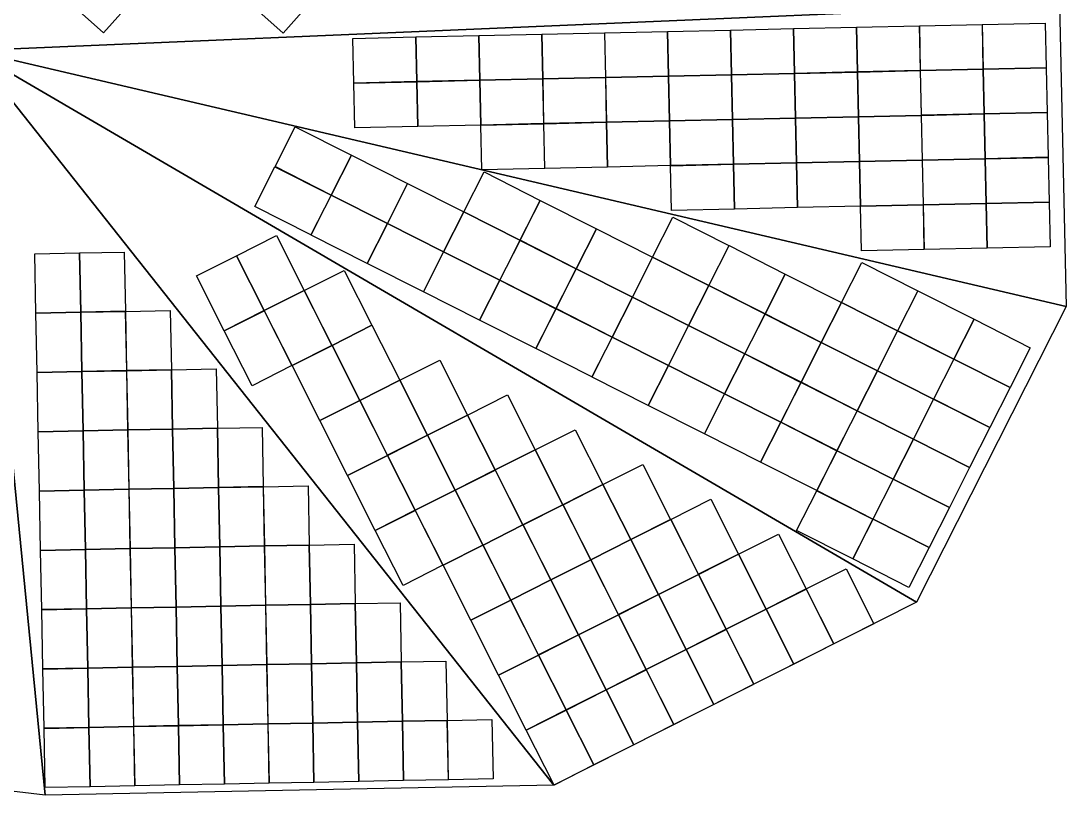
# Model space of a CAD drawing. Extents: x -92 to 70, y -22 to 89.
# Drawn here: x -10.4 to 69.8, y -21.9 to 37.5 of the extents above; entities that cross this region are included whole.
import ezdxf

# ---------------------------------------------------------------- set-up
doc = ezdxf.new("R2010")
doc.units = 0

msp = doc.modelspace()

# ---------------------------------------------------------------- linework, layer by layer
at = {"layer": 'Modules', "color": 254}
for p, q in [((-1.03692, 39.9669), (-4.06607, 36.5552)), ((12.7342, 39.9536), (9.70502, 36.5418)), ((-4.06607, 36.5552), (-6.63232, 38.8336)), ((9.70502, 36.5418), (7.13877, 38.8203)), ((44.0213, 36.7788), (48.8442, 36.885)), ((48.8442, 36.885), (48.9197, 33.4541)), ((48.849, 36.8851), (53.6719, 36.9913)), ((48.9246, 33.4542), (48.849, 36.8851)), ((53.6719, 36.9913), (53.7474, 33.5604)), ((53.6767, 36.9914), (58.4995, 37.0976)), ((53.7522, 33.5605), (53.6767, 36.9914)), ((58.4995, 37.0976), (58.5751, 33.6667)), ((58.5043, 37.0978), (63.3272, 37.204)), ((58.5799, 33.6668), (58.5043, 37.0978)), ((63.3272, 37.204), (63.4028, 33.773)), ((63.332, 37.2041), (68.1549, 37.3103)), ((63.4076, 33.7731), (63.332, 37.2041)), ((68.1549, 37.3103), (68.2304, 33.8794)), ((15.0553, 36.1409), (19.8781, 36.2471)), ((15.1308, 32.71), (15.0553, 36.1409)), ((19.8781, 36.2471), (19.9537, 32.8162)), ((19.8829, 36.2472), (24.7058, 36.3534)), ((19.9585, 32.8163), (19.8829, 36.2472)), ((24.7058, 36.3534), (24.7814, 32.9225)), ((24.7106, 36.3535), (29.5335, 36.4597)), ((24.7862, 32.9226), (24.7106, 36.3535)), ((29.5335, 36.4597), (29.609, 33.0288)), ((29.5383, 36.4598), (34.3612, 36.5661)), ((29.6138, 33.0289), (29.5383, 36.4598)), ((34.3612, 36.5661), (34.4367, 33.1351)), ((34.366, 36.5662), (39.1888, 36.6724)), ((34.4415, 33.1352), (34.366, 36.5662)), ((39.1888, 36.6724), (39.2644, 33.2414)), ((39.1936, 36.6725), (44.0165, 36.7787)), ((39.2692, 33.2416), (39.1936, 36.6725)), ((44.0165, 36.7787), (44.0921, 33.3478)), ((44.0969, 33.3479), (44.0213, 36.7788)), ((63.4028, 33.773), (58.5799, 33.6668)), ((58.58, 33.663), (63.4029, 33.7692)), ((63.4029, 33.7692), (63.4784, 30.3383)), ((68.2304, 33.8794), (63.4076, 33.7731)), ((63.4077, 33.7693), (68.2305, 33.8755)), ((63.4832, 30.3384), (63.4077, 33.7693)), ((68.2305, 33.8755), (68.3061, 30.4446)), ((24.7814, 32.9225), (19.9585, 32.8163)), ((19.9586, 32.8124), (24.7814, 32.9187)), ((24.7814, 32.9187), (24.857, 29.4877)), ((29.609, 33.0288), (24.7862, 32.9226)), ((24.7863, 32.9188), (29.6091, 33.025)), ((24.8618, 29.4878), (24.7863, 32.9188)), ((29.6091, 33.025), (29.6847, 29.594)), ((34.4367, 33.1351), (29.6138, 33.0289)), ((29.6139, 33.0251), (34.4368, 33.1313)), ((29.6895, 29.5941), (29.6139, 33.0251)), ((34.4368, 33.1313), (34.5124, 29.7004)), ((39.2644, 33.2414), (34.4415, 33.1352)), ((34.4416, 33.1314), (39.2645, 33.2376)), ((34.5172, 29.7005), (34.4416, 33.1314)), ((39.2645, 33.2376), (39.34, 29.8067)), ((44.0921, 33.3478), (39.2692, 33.2416)), ((39.2693, 33.2377), (44.0922, 33.3439)), ((39.3448, 29.8068), (39.2693, 33.2377)), ((44.0922, 33.3439), (44.1677, 29.913)), ((48.9197, 33.4541), (44.0969, 33.3479)), ((44.097, 33.344), (48.9198, 33.4502)), ((44.1725, 29.9131), (44.097, 33.344)), ((48.9198, 33.4502), (48.9954, 30.0193)), ((53.7474, 33.5604), (48.9246, 33.4542)), ((48.9246, 33.4503), (53.7475, 33.5566)), ((49.0002, 30.0194), (48.9246, 33.4503)), ((53.7475, 33.5566), (53.8231, 30.1256)), ((58.5751, 33.6667), (53.7522, 33.5605)), ((53.7523, 33.5567), (58.5752, 33.6629)), ((53.8279, 30.1257), (53.7523, 33.5567)), ((58.5752, 33.6629), (58.6507, 30.2319)), ((58.6555, 30.2321), (58.58, 33.663)), ((19.9537, 32.8162), (15.1308, 32.71)), ((15.1309, 32.7061), (19.9538, 32.8123)), ((15.2065, 29.2752), (15.1309, 32.7061)), ((19.9538, 32.8123), (20.0293, 29.3814)), ((20.0341, 29.3815), (19.9586, 32.8124)), ((34.5124, 29.7004), (29.6895, 29.5941)), ((29.6896, 29.5903), (34.5124, 29.6965)), ((34.5124, 29.6965), (34.588, 26.2656)), ((39.34, 29.8067), (34.5172, 29.7005)), ((34.5173, 29.6966), (39.3401, 29.8028)), ((34.5928, 26.2657), (34.5173, 29.6966)), ((39.3401, 29.8028), (39.4157, 26.3719)), ((44.1677, 29.913), (39.3448, 29.8068)), ((39.3449, 29.8029), (44.1678, 29.9092)), ((39.4205, 26.372), (39.3449, 29.8029)), ((44.1678, 29.9092), (44.2434, 26.4782)), ((48.9954, 30.0193), (44.1725, 29.9131)), ((44.1726, 29.9093), (48.9955, 30.0155)), ((44.2482, 26.4783), (44.1726, 29.9093)), ((48.9955, 30.0155), (49.071, 26.5845)), ((53.8231, 30.1256), (49.0002, 30.0194)), ((49.0003, 30.0156), (53.8231, 30.1218)), ((49.0758, 26.5846), (49.0003, 30.0156)), ((53.8231, 30.1218), (53.8987, 26.6909)), ((58.6507, 30.2319), (53.8279, 30.1257)), ((53.828, 30.1219), (58.6508, 30.2281)), ((53.9035, 26.691), (53.828, 30.1219)), ((58.6508, 30.2281), (58.7264, 26.7972)), ((63.4784, 30.3383), (58.6555, 30.2321)), ((58.6556, 30.2282), (63.4785, 30.3344)), ((58.7312, 26.7973), (58.6556, 30.2282)), ((63.4785, 30.3344), (63.5541, 26.9035)), ((68.3061, 30.4446), (63.4832, 30.3384)), ((63.4833, 30.3345), (68.3062, 30.4407)), ((63.5589, 26.9036), (63.4833, 30.3345)), ((68.3062, 30.4407), (68.3817, 27.0098)), ((9.07894, 26.2939), (10.6274, 29.3565)), ((10.6274, 29.3565), (14.9341, 27.1789)), ((20.0293, 29.3814), (15.2065, 29.2752)), ((24.857, 29.4877), (20.0341, 29.3815)), ((29.6847, 29.594), (24.8618, 29.4878)), ((24.8619, 29.484), (29.6848, 29.5902)), ((24.9375, 26.0531), (24.8619, 29.484)), ((29.6848, 29.5902), (29.7603, 26.1593)), ((29.7651, 26.1594), (29.6896, 29.5903)), ((14.9341, 27.1789), (13.3856, 24.1164)), ((13.3899, 24.1142), (14.9384, 27.1768)), ((14.9384, 27.1768), (19.245, 24.9993)), ((44.2434, 26.4782), (39.4205, 26.372)), ((39.4206, 26.3682), (44.2434, 26.4744)), ((44.2434, 26.4744), (44.319, 23.0435)), ((49.071, 26.5845), (44.2482, 26.4783)), ((44.2482, 26.4745), (49.0711, 26.5807)), ((44.3238, 23.0436), (44.2482, 26.4745)), ((49.0711, 26.5807), (49.1467, 23.1498)), ((53.8987, 26.6909), (49.0758, 26.5846)), ((49.0759, 26.5808), (53.8988, 26.687)), ((49.1515, 23.1499), (49.0759, 26.5808)), ((53.8988, 26.687), (53.9743, 23.2561)), ((58.7264, 26.7972), (53.9035, 26.691)), ((53.9036, 26.6871), (58.7265, 26.7933)), ((53.9792, 23.2562), (53.9036, 26.6871)), ((58.7265, 26.7933), (58.802, 23.3624)), ((63.5541, 26.9035), (58.7312, 26.7973)), ((58.7313, 26.7934), (63.5541, 26.8997)), ((58.8068, 23.3625), (58.7313, 26.7934)), ((63.5541, 26.8997), (63.6297, 23.4687)), ((68.3817, 27.0098), (63.5589, 26.9036)), ((63.5589, 26.8998), (68.3818, 27.006)), ((63.6345, 23.4688), (63.5589, 26.8998)), ((68.3818, 27.006), (68.4574, 23.575)), ((7.52873, 23.2279), (9.0772, 26.2905)), ((9.0772, 26.2905), (13.3839, 24.113)), ((13.3856, 24.1164), (9.07894, 26.2939)), ((23.562, 22.8208), (25.1105, 25.8834)), ((29.7603, 26.1593), (24.9375, 26.0531)), ((25.1105, 25.8834), (29.4171, 23.7059)), ((34.588, 26.2656), (29.7651, 26.1594)), ((39.4157, 26.3719), (34.5928, 26.2657)), ((39.4961, 22.9372), (39.4206, 26.3682)), ((19.245, 24.9993), (17.6966, 21.9367)), ((17.7009, 21.9345), (19.2493, 24.9971)), ((19.2493, 24.9971), (23.556, 22.8196)), ((13.3839, 24.113), (11.8354, 21.0504)), ((11.8397, 21.0483), (13.3882, 24.1108)), ((13.3882, 24.1108), (17.6948, 21.9333)), ((17.6966, 21.9367), (13.3899, 24.1142)), ((29.4171, 23.7059), (27.8687, 20.6433)), ((27.873, 20.6412), (29.4214, 23.7037)), ((29.4214, 23.7037), (33.7281, 21.5262)), ((53.9743, 23.2561), (49.1515, 23.1499)), ((58.802, 23.3624), (53.9792, 23.2562)), ((53.9792, 23.2524), (58.8021, 23.3586)), ((54.0548, 19.8214), (53.9792, 23.2524)), ((58.8021, 23.3586), (58.8777, 19.9276)), ((63.6297, 23.4687), (58.8068, 23.3625)), ((58.8069, 23.3587), (63.6298, 23.4649)), ((58.8825, 19.9277), (58.8069, 23.3587)), ((63.6298, 23.4649), (63.7053, 20.034)), ((68.4574, 23.575), (63.6345, 23.4688)), ((63.6346, 23.465), (68.4575, 23.5712)), ((63.7101, 20.0341), (63.6346, 23.465)), ((68.4575, 23.5712), (68.533, 20.1403)), ((11.8354, 21.0504), (7.52873, 23.2279)), ((23.556, 22.8196), (22.0075, 19.757)), ((22.0118, 19.7549), (23.5603, 22.8174)), ((23.5603, 22.8174), (27.8669, 20.6399)), ((27.8687, 20.6433), (23.562, 22.8208)), ((44.319, 23.0435), (39.4961, 22.9372)), ((49.1467, 23.1498), (44.3238, 23.0436)), ((17.6948, 21.9333), (16.1463, 18.8707)), ((16.1506, 18.8686), (17.6991, 21.9311)), ((17.6991, 21.9311), (22.0058, 19.7536)), ((22.0075, 19.757), (17.7009, 21.9345)), ((38.0451, 19.3478), (39.5936, 22.4103)), ((39.5936, 22.4103), (43.9002, 20.2328)), ((6.13055, 19.4606), (9.19436, 21.0065)), ((9.19436, 21.0065), (11.3206, 16.7928)), ((16.1463, 18.8707), (11.8397, 21.0483)), ((33.7281, 21.5262), (32.1796, 18.4636)), ((32.1839, 18.4615), (33.7324, 21.524)), ((33.7324, 21.524), (38.0391, 19.3465)), ((27.8669, 20.6399), (26.3185, 17.5774)), ((26.3228, 17.5752), (27.8712, 20.6377)), ((27.8712, 20.6377), (32.1779, 18.4602)), ((32.1796, 18.4636), (27.873, 20.6412)), ((43.9002, 20.2328), (42.3517, 17.1703)), ((42.356, 17.1681), (43.9045, 20.2306)), ((43.9045, 20.2306), (48.2112, 18.0531)), ((68.533, 20.1403), (63.7101, 20.0341)), ((-9.34623, 19.6069), (-5.91514, 19.6744)), ((-9.25683, 15.0586), (-9.34623, 19.6069)), ((-5.91514, 19.6744), (-5.82574, 15.126)), ((-5.91129, 19.6745), (-2.48019, 19.7419)), ((-5.82189, 15.1261), (-5.91129, 19.6745)), ((-2.48019, 19.7419), (-2.39079, 15.1935)), ((3.0633, 17.9129), (6.12711, 19.4588)), ((6.12711, 19.4588), (8.25331, 15.2451)), ((8.25675, 15.2468), (6.13055, 19.4606)), ((22.0058, 19.7536), (20.4573, 16.6911)), ((20.4616, 16.6889), (22.0101, 19.7514)), ((22.0101, 19.7514), (26.3167, 17.5739)), ((26.3185, 17.5774), (22.0118, 19.7549)), ((38.0391, 19.3465), (36.4906, 16.284)), ((36.4949, 16.2818), (38.0434, 19.3443)), ((38.0434, 19.3443), (42.35, 17.1668)), ((42.3517, 17.1703), (38.0451, 19.3478)), ((58.8777, 19.9276), (54.0548, 19.8214)), ((63.7053, 20.034), (58.8825, 19.9277)), ((20.4573, 16.6911), (16.1506, 18.8686)), ((32.1779, 18.4602), (30.6294, 15.3977)), ((30.6337, 15.3955), (32.1822, 18.458)), ((32.1822, 18.458), (36.4888, 16.2805)), ((36.4906, 16.284), (32.1839, 18.4615)), ((52.5282, 15.8747), (54.0766, 18.9372)), ((54.0766, 18.9372), (58.3833, 16.7597)), ((5.1895, 13.6991), (3.0633, 17.9129)), ((11.326, 16.7905), (14.3898, 18.3364)), ((14.3898, 18.3364), (16.516, 14.1227)), ((48.2112, 18.0531), (46.6627, 14.9906)), ((46.667, 14.9884), (48.2155, 18.051)), ((48.2155, 18.051), (52.5221, 15.8734)), ((26.3167, 17.5739), (24.7683, 14.5114)), ((24.7726, 14.5092), (26.321, 17.5717)), ((26.321, 17.5717), (30.6277, 15.3942)), ((30.6294, 15.3977), (26.3228, 17.5752)), ((42.35, 17.1668), (40.8015, 14.1043)), ((40.8058, 14.1021), (42.3543, 17.1647)), ((42.3543, 17.1647), (46.661, 14.9871)), ((46.6627, 14.9906), (42.356, 17.1681)), ((11.3206, 16.7928), (8.25675, 15.2468)), ((8.25878, 15.2428), (11.3226, 16.7888)), ((11.3226, 16.7888), (13.4488, 12.575)), ((13.4522, 12.5767), (11.326, 16.7905)), ((24.7683, 14.5114), (20.4616, 16.6889)), ((36.4888, 16.2805), (34.9404, 13.218)), ((34.9447, 13.2158), (36.4931, 16.2784)), ((36.4931, 16.2784), (40.7998, 14.1008)), ((40.8015, 14.1043), (36.4949, 16.2818)), ((58.3833, 16.7597), (56.8348, 13.6972)), ((56.8391, 13.695), (58.3876, 16.7576)), ((58.3876, 16.7576), (62.6942, 14.5801)), ((-2.38687, 15.1896), (1.04423, 15.257)), ((1.04423, 15.257), (1.13363, 10.7087)), ((8.25331, 15.2451), (5.1895, 13.6991)), ((5.19153, 13.6951), (8.25534, 15.2411)), ((8.25534, 15.2411), (10.3815, 11.0273)), ((10.385, 11.029), (8.25878, 15.2428)), ((30.6277, 15.3942), (29.0792, 12.3317)), ((29.0835, 12.3295), (30.632, 15.3921)), ((30.632, 15.3921), (34.9386, 13.2146)), ((34.9404, 13.218), (30.6337, 15.3955)), ((52.5221, 15.8734), (50.9737, 12.8109)), ((50.978, 12.8087), (52.5264, 15.8713)), ((52.5264, 15.8713), (56.8331, 13.6938)), ((56.8348, 13.6972), (52.5282, 15.8747)), ((-5.82574, 15.126), (-9.25683, 15.0586)), ((-9.25675, 15.0545), (-5.82566, 15.122)), ((-9.16735, 10.5062), (-9.25675, 15.0545)), ((-5.82566, 15.122), (-5.73626, 10.5736)), ((-2.39079, 15.1935), (-5.82189, 15.1261)), ((-5.82181, 15.1221), (-2.39071, 15.1895)), ((-5.73241, 10.5737), (-5.82181, 15.1221)), ((-2.39071, 15.1895), (-2.30131, 10.6411)), ((-2.29747, 10.6412), (-2.38687, 15.1896)), ((29.0792, 12.3317), (24.7726, 14.5092)), ((46.661, 14.9871), (45.1125, 11.9246)), ((45.1168, 11.9224), (46.6653, 14.985)), ((46.6653, 14.985), (50.9719, 12.8075)), ((50.9737, 12.8109), (46.667, 14.9884)), ((62.6942, 14.5801), (61.1458, 11.5175)), ((61.1501, 11.5153), (62.6985, 14.5779)), ((62.6985, 14.5779), (67.0052, 12.4004)), ((7.31773, 9.48135), (5.19153, 13.6951)), ((16.516, 14.1227), (13.4522, 12.5767)), ((13.4543, 12.5727), (16.5181, 14.1187)), ((16.5181, 14.1187), (18.6443, 9.90493)), ((40.7998, 14.1008), (39.2513, 11.0383)), ((39.2556, 11.0361), (40.8041, 14.0987)), ((40.8041, 14.0987), (45.1108, 11.9212)), ((45.1125, 11.9246), (40.8058, 14.1021)), ((56.8331, 13.6938), (55.2846, 10.6312)), ((55.2889, 10.629), (56.8374, 13.6916)), ((56.8374, 13.6916), (61.144, 11.5141)), ((61.1458, 11.5175), (56.8391, 13.695)), ((34.9386, 13.2146), (33.3902, 10.152)), ((33.3945, 10.1498), (34.9429, 13.2124)), ((34.9429, 13.2124), (39.2496, 11.0349)), ((39.2513, 11.0383), (34.9447, 13.2158)), ((13.4488, 12.575), (10.385, 11.029)), ((10.387, 11.025), (13.4508, 12.571)), ((13.4508, 12.571), (15.577, 8.35724)), ((15.5805, 8.35897), (13.4543, 12.5727)), ((33.3902, 10.152), (29.0835, 12.3295)), ((50.9719, 12.8075), (49.4235, 9.74491)), ((49.4277, 9.74274), (50.9762, 12.8053)), ((50.9762, 12.8053), (55.2829, 10.6278)), ((55.2846, 10.6312), (50.978, 12.8087)), ((67.0052, 12.4004), (65.4567, 9.33782)), ((18.6497, 9.90265), (21.7136, 11.4486)), ((21.7136, 11.4486), (23.8398, 7.23487)), ((45.1108, 11.9212), (43.5623, 8.85862)), ((43.5666, 8.85644), (45.1151, 11.919)), ((45.1151, 11.919), (49.4217, 9.74148)), ((49.4235, 9.74491), (45.1168, 11.9224)), ((61.144, 11.5141), (59.5956, 8.45152)), ((59.5999, 8.44935), (61.1483, 11.5119)), ((61.1483, 11.5119), (65.455, 9.33439)), ((65.4567, 9.33782), (61.1501, 11.5153)), ((-5.73626, 10.5736), (-9.16735, 10.5062)), ((-9.16727, 10.5022), (-5.73618, 10.5696)), ((-9.07787, 5.9538), (-9.16727, 10.5022)), ((-5.73618, 10.5696), (-5.64678, 6.02124)), ((-2.30131, 10.6411), (-5.73241, 10.5737)), ((-5.73233, 10.5697), (-2.30123, 10.6371)), ((-5.64293, 6.02131), (-5.73233, 10.5697)), ((-2.30123, 10.6371), (-2.21183, 6.08875)), ((1.13363, 10.7087), (-2.29747, 10.6412)), ((-2.29739, 10.6372), (1.13371, 10.7046)), ((-2.20799, 6.08883), (-2.29739, 10.6372)), ((1.13371, 10.7046), (1.22311, 6.15627)), ((1.13756, 10.7047), (4.56865, 10.7721)), ((1.22696, 6.15634), (1.13756, 10.7047)), ((4.56865, 10.7721), (4.65805, 6.22378)), ((10.3815, 11.0273), (7.31773, 9.48135)), ((12.5132, 6.81128), (10.387, 11.025)), ((39.2496, 11.0349), (37.7011, 7.97232)), ((37.7054, 7.97015), (39.2539, 11.0327)), ((39.2539, 11.0327), (43.5606, 8.85518)), ((43.5623, 8.85862), (39.2556, 11.0361)), ((55.2829, 10.6278), (53.7344, 7.56523)), ((53.7387, 7.56306), (55.2872, 10.6256)), ((55.2872, 10.6256), (59.5938, 8.44809)), ((59.5956, 8.45152), (55.2889, 10.629)), ((18.6443, 9.90493), (15.5805, 8.35897)), ((15.5825, 8.35496), (18.6463, 9.90092)), ((18.6463, 9.90092), (20.7725, 5.68717)), ((20.7759, 5.6889), (18.6497, 9.90265)), ((37.7011, 7.97232), (33.3945, 10.1498)), ((49.4217, 9.74148), (47.8732, 6.67893)), ((47.8775, 6.67676), (49.426, 9.73931)), ((49.426, 9.73931), (53.7327, 7.5618)), ((53.7344, 7.56523), (49.4277, 9.74274)), ((43.5606, 8.85518), (42.0121, 5.79264)), ((42.0164, 5.79047), (43.5648, 8.85301)), ((43.5648, 8.85301), (47.8715, 6.6755)), ((47.8732, 6.67893), (43.5666, 8.85644)), ((65.455, 9.33439), (63.9065, 6.27184)), ((15.577, 8.35724), (12.5132, 6.81128)), ((12.5152, 6.80727), (15.5791, 8.35323)), ((15.5791, 8.35323), (17.7053, 4.13948)), ((17.7087, 4.14121), (15.5825, 8.35496)), ((23.8452, 7.23259), (26.909, 8.77855)), ((26.909, 8.77855), (29.0352, 4.5648)), ((59.5938, 8.44809), (58.0454, 5.38554)), ((58.0497, 5.38337), (59.5981, 8.44592)), ((59.5981, 8.44592), (63.9048, 6.26841)), ((63.9065, 6.27184), (59.5999, 8.44935)), ((23.8398, 7.23487), (20.7759, 5.6889)), ((20.778, 5.68489), (23.8418, 7.23085)), ((23.8418, 7.23085), (25.968, 3.0171)), ((25.9714, 3.01884), (23.8452, 7.23259)), ((42.0121, 5.79264), (37.7054, 7.97015)), ((53.7327, 7.5618), (52.1842, 4.49925)), ((52.1885, 4.49708), (53.737, 7.55963)), ((53.737, 7.55963), (58.0436, 5.38211)), ((58.0454, 5.38554), (53.7387, 7.56306)), ((14.6414, 2.59352), (12.5152, 6.80727)), ((47.8715, 6.6755), (46.323, 3.61295)), ((46.3273, 3.61078), (47.8758, 6.67333)), ((47.8758, 6.67333), (52.1825, 4.49582)), ((52.1842, 4.49925), (47.8775, 6.67676)), ((-5.64678, 6.02124), (-9.07787, 5.9538)), ((-9.07779, 5.94977), (-5.6467, 6.01721)), ((-8.98839, 1.40141), (-9.07779, 5.94977)), ((-5.6467, 6.01721), (-5.5573, 1.46885)), ((-2.21183, 6.08875), (-5.64293, 6.02131)), ((-5.64285, 6.01728), (-2.21175, 6.08472)), ((-5.55345, 1.46892), (-5.64285, 6.01728)), ((-2.21175, 6.08472), (-2.12235, 1.53636)), ((1.22311, 6.15627), (-2.20799, 6.08883)), ((-2.20791, 6.0848), (1.22319, 6.15224)), ((-2.11851, 1.53644), (-2.20791, 6.0848)), ((1.22319, 6.15224), (1.31259, 1.60388)), ((4.65805, 6.22378), (1.22696, 6.15634)), ((1.22704, 6.15232), (4.65813, 6.21976)), ((1.31644, 1.60395), (1.22704, 6.15232)), ((4.65813, 6.21976), (4.74753, 1.67139)), ((4.66198, 6.21983), (8.09307, 6.28727)), ((4.75138, 1.67147), (4.66198, 6.21983)), ((8.09307, 6.28727), (8.18248, 1.73891)), ((20.7725, 5.68717), (17.7087, 4.14121)), ((17.7107, 4.1372), (20.7745, 5.68316)), ((20.7745, 5.68316), (22.9007, 1.46941)), ((22.9042, 1.47114), (20.778, 5.68489)), ((29.0407, 4.56252), (32.1045, 6.10848)), ((32.1045, 6.10848), (34.2307, 1.89473)), ((46.323, 3.61295), (42.0164, 5.79047)), ((63.9048, 6.26841), (62.3563, 3.20586)), ((58.0436, 5.38211), (56.4952, 2.31956)), ((56.4995, 2.31739), (58.0479, 5.37994)), ((58.0479, 5.37994), (62.3546, 3.20243)), ((62.3563, 3.20586), (58.0497, 5.38337)), ((17.7053, 4.13948), (14.6414, 2.59352)), ((14.6435, 2.5895), (17.7073, 4.13547)), ((17.7073, 4.13547), (19.8335, -0.07828)), ((19.8369, -0.07655), (17.7107, 4.1372)), ((29.0352, 4.5648), (25.9714, 3.01884)), ((25.9735, 3.01482), (29.0373, 4.56079)), ((29.0373, 4.56079), (31.1635, 0.34704)), ((31.1669, 0.34877), (29.0407, 4.56252)), ((52.1825, 4.49582), (50.634, 1.43327)), ((50.6383, 1.4311), (52.1868, 4.49365)), ((52.1868, 4.49365), (56.4934, 2.31613)), ((56.4952, 2.31956), (52.1885, 4.49708)), ((34.2362, 1.89245), (37.3, 3.43841)), ((37.3, 3.43841), (39.4262, -0.77534)), ((50.634, 1.43327), (46.3273, 3.61078)), ((16.7697, -1.62425), (14.6435, 2.5895)), ((25.968, 3.0171), (22.9042, 1.47114)), ((22.9062, 1.46713), (25.97, 3.01309)), ((25.97, 3.01309), (28.0962, -1.20066)), ((28.0997, -1.19893), (25.9735, 3.01482)), ((62.3546, 3.20243), (60.8061, 0.13988)), ((1.31259, 1.60388), (-2.11851, 1.53644)), ((4.74753, 1.67139), (1.31644, 1.60395)), ((1.31652, 1.59992), (4.74761, 1.66736)), ((4.74761, 1.66736), (4.83701, -2.881)), ((8.18248, 1.73891), (4.75138, 1.67147)), ((4.75146, 1.66744), (8.18255, 1.73488)), ((4.84086, -2.88092), (4.75146, 1.66744)), ((8.18255, 1.73488), (8.27196, -2.81348)), ((8.1864, 1.73496), (11.6175, 1.8024)), ((8.2758, -2.81341), (8.1864, 1.73496)), ((11.6175, 1.8024), (11.7069, -2.74596)), ((34.2307, 1.89473), (31.1669, 0.34877)), ((31.1689, 0.34475), (34.2327, 1.89072)), ((34.2327, 1.89072), (36.359, -2.32303)), ((36.3624, -2.3213), (34.2362, 1.89245)), ((56.4934, 2.31613), (54.9449, -0.74641)), ((54.9492, -0.74859), (56.4977, 2.31396)), ((56.4977, 2.31396), (60.8044, 0.13645)), ((60.8061, 0.13988), (56.4995, 2.31739)), ((-5.5573, 1.46885), (-8.98839, 1.40141)), ((-8.98831, 1.39738), (-5.55722, 1.46482)), ((-8.89891, -3.15098), (-8.98831, 1.39738)), ((-5.55722, 1.46482), (-5.46782, -3.08354)), ((-2.12235, 1.53636), (-5.55345, 1.46892)), ((-5.55337, 1.46489), (-2.12227, 1.53233)), ((-5.46397, -3.08347), (-5.55337, 1.46489)), ((-2.12227, 1.53233), (-2.03287, -3.01603)), ((-2.11843, 1.53241), (1.31267, 1.59985)), ((-2.02903, -3.01595), (-2.11843, 1.53241)), ((1.31267, 1.59985), (1.40207, -2.94851)), ((1.40592, -2.94844), (1.31652, 1.59992)), ((22.9007, 1.46941), (19.8369, -0.07655)), ((19.839, -0.08056), (22.9028, 1.4654)), ((22.9028, 1.4654), (25.029, -2.74835)), ((25.0324, -2.74662), (22.9062, 1.46713)), ((49.0881, -1.63488), (50.6366, 1.42767)), ((50.6366, 1.42767), (54.9432, -0.74984)), ((54.9449, -0.74641), (50.6383, 1.4311)), ((31.1635, 0.34704), (28.0997, -1.19893)), ((28.1017, -1.20294), (31.1655, 0.34302)), ((31.1655, 0.34302), (33.2917, -3.87073)), ((33.2951, -3.86899), (31.1689, 0.34475)), ((39.4317, -0.77762), (42.4955, 0.76834)), ((42.4955, 0.76834), (44.6217, -3.44541)), ((60.8044, 0.13645), (59.2559, -2.9261)), ((19.8335, -0.07828), (16.7697, -1.62425)), ((16.7717, -1.62826), (19.8355, -0.0823)), ((19.8355, -0.0823), (21.9617, -4.29605)), ((21.9652, -4.29431), (19.839, -0.08056)), ((39.4262, -0.77534), (36.3624, -2.3213)), ((36.3644, -2.32531), (39.4282, -0.77935)), ((39.4282, -0.77935), (41.5544, -4.9931)), ((41.5579, -4.99137), (39.4317, -0.77762)), ((54.9432, -0.74984), (53.3947, -3.81239)), ((53.399, -3.81456), (54.9475, -0.75202)), ((54.9475, -0.75202), (59.2542, -2.92953)), ((59.2559, -2.9261), (54.9492, -0.74859)), ((28.0962, -1.20066), (25.0324, -2.74662)), ((25.0344, -2.75063), (28.0982, -1.20467)), ((28.0982, -1.20467), (30.2245, -5.41842)), ((30.2279, -5.41669), (28.1017, -1.20294)), ((18.8979, -5.84201), (16.7717, -1.62826)), ((36.359, -2.32303), (33.2951, -3.86899)), ((33.2972, -3.87301), (36.361, -2.32704)), ((36.361, -2.32704), (38.4872, -6.54079)), ((38.4906, -6.53906), (36.3644, -2.32531)), ((44.6271, -3.44769), (47.691, -1.90172)), ((47.691, -1.90172), (49.8172, -6.11547)), ((53.3947, -3.81239), (49.0881, -1.63488)), ((-5.46782, -3.08354), (-8.89891, -3.15098)), ((-8.89883, -3.15501), (-5.46774, -3.08757)), ((-8.80943, -7.70337), (-8.89883, -3.15501)), ((-5.46774, -3.08757), (-5.37834, -7.63593)), ((-2.03287, -3.01603), (-5.46397, -3.08347)), ((-5.46389, -3.0875), (-2.03279, -3.02006)), ((-5.37449, -7.63586), (-5.46389, -3.0875)), ((-2.03279, -3.02006), (-1.94339, -7.56842)), ((1.40207, -2.94851), (-2.02903, -3.01595)), ((-2.02895, -3.01998), (1.40215, -2.95254)), ((-1.93955, -7.56834), (-2.02895, -3.01998)), ((1.40215, -2.95254), (1.49155, -7.5009)), ((4.83701, -2.881), (1.40592, -2.94844)), ((1.406, -2.95247), (4.83709, -2.88503)), ((1.4954, -7.50083), (1.406, -2.95247)), ((4.83709, -2.88503), (4.92649, -7.43339)), ((8.27196, -2.81348), (4.84086, -2.88092)), ((4.84094, -2.88495), (8.27203, -2.81751)), ((4.93034, -7.43331), (4.84094, -2.88495)), ((8.27203, -2.81751), (8.36144, -7.36587)), ((11.7069, -2.74596), (8.2758, -2.81341)), ((8.27588, -2.81743), (11.707, -2.74999)), ((8.36528, -7.3658), (8.27588, -2.81743)), ((11.707, -2.74999), (11.7964, -7.29836)), ((11.7108, -2.74992), (15.1419, -2.68248)), ((11.8002, -7.29828), (11.7108, -2.74992)), ((15.1419, -2.68248), (15.2313, -7.23084)), ((25.029, -2.74835), (21.9652, -4.29431)), ((21.9672, -4.29833), (25.031, -2.75236)), ((25.031, -2.75236), (27.1572, -6.96611)), ((27.1606, -6.96438), (25.0344, -2.75063)), ((59.2542, -2.92953), (57.7057, -5.99208)), ((33.2917, -3.87073), (30.2279, -5.41669)), ((30.2299, -5.4207), (33.2937, -3.87474)), ((33.2937, -3.87474), (35.4199, -8.08849)), ((35.4234, -8.08676), (33.2972, -3.87301)), ((44.6217, -3.44541), (41.5579, -4.99137)), ((41.5599, -4.99538), (44.6237, -3.44942)), ((44.6237, -3.44942), (46.7499, -7.66317)), ((46.7534, -7.66144), (44.6271, -3.44769)), ((57.7057, -5.99208), (53.399, -3.81456)), ((21.9617, -4.29605), (18.8979, -5.84201)), ((24.0934, -8.51208), (21.9672, -4.29833)), ((49.8226, -6.11775), (52.8864, -4.57179)), ((52.8864, -4.57179), (55.0126, -8.78554)), ((30.2245, -5.41842), (27.1606, -6.96438)), ((27.1627, -6.96839), (30.2265, -5.42243)), ((30.2265, -5.42243), (32.3527, -9.63618)), ((32.3561, -9.63445), (30.2299, -5.4207)), ((41.5544, -4.9931), (38.4906, -6.53906)), ((38.4926, -6.54307), (41.5565, -4.99711)), ((41.5565, -4.99711), (43.6827, -9.21086)), ((43.6861, -9.20913), (41.5599, -4.99538)), ((49.8172, -6.11547), (46.7534, -7.66144)), ((46.7554, -7.66545), (49.8192, -6.11949)), ((49.8192, -6.11949), (51.9454, -10.3332)), ((51.9488, -10.3315), (49.8226, -6.11775)), ((15.2352, -7.23479), (18.6663, -7.16735)), ((18.6663, -7.16735), (18.7557, -11.7157)), ((27.1572, -6.96611), (24.0934, -8.51208)), ((24.0954, -8.51609), (27.1592, -6.97013)), ((27.1592, -6.97013), (29.2854, -11.1839)), ((29.2889, -11.1821), (27.1627, -6.96839)), ((38.4872, -6.54079), (35.4234, -8.08676)), ((35.4254, -8.09077), (38.4892, -6.54481)), ((38.4892, -6.54481), (40.6154, -10.7586)), ((40.6188, -10.7568), (38.4926, -6.54307)), ((-5.37834, -7.63593), (-8.80943, -7.70337)), ((-8.80935, -7.7074), (-5.37826, -7.63996)), ((-8.71995, -12.2558), (-8.80935, -7.7074)), ((-5.37826, -7.63996), (-5.28886, -12.1883)), ((-1.94339, -7.56842), (-5.37449, -7.63586)), ((-5.37441, -7.63989), (-1.94331, -7.57245)), ((-5.28501, -12.1882), (-5.37441, -7.63989)), ((-1.94331, -7.57245), (-1.85391, -12.1208)), ((1.49155, -7.5009), (-1.93955, -7.56834)), ((-1.93947, -7.57237), (1.49163, -7.50493)), ((-1.85007, -12.1207), (-1.93947, -7.57237)), ((1.49163, -7.50493), (1.58103, -12.0533)), ((4.92649, -7.43339), (1.4954, -7.50083)), ((1.49548, -7.50486), (4.92657, -7.43742)), ((1.58488, -12.0532), (1.49548, -7.50486)), ((4.92657, -7.43742), (5.01597, -11.9858)), ((8.36144, -7.36587), (4.93034, -7.43331)), ((4.93042, -7.43734), (8.36151, -7.3699)), ((5.01982, -11.9857), (4.93042, -7.43734)), ((8.36151, -7.3699), (8.45092, -11.9183)), ((11.7964, -7.29836), (8.36528, -7.3658)), ((8.36536, -7.36982), (11.7965, -7.30238)), ((8.45476, -11.9182), (8.36536, -7.36982)), ((11.7965, -7.30238), (11.8859, -11.8507)), ((15.2313, -7.23084), (11.8002, -7.29828)), ((11.8003, -7.30231), (15.2314, -7.23487)), ((11.8897, -11.8507), (11.8003, -7.30231)), ((15.2314, -7.23487), (15.3208, -11.7832)), ((15.3246, -11.7832), (15.2352, -7.23479)), ((46.7499, -7.66317), (43.6861, -9.20913)), ((43.6881, -9.21314), (46.7519, -7.66718)), ((46.7519, -7.66718), (48.8781, -11.8809)), ((48.8816, -11.8792), (46.7554, -7.66545)), ((26.2216, -12.7298), (24.0954, -8.51609)), ((35.4199, -8.08849), (32.3561, -9.63445)), ((32.3581, -9.63846), (35.422, -8.0925)), ((35.422, -8.0925), (37.5482, -12.3062)), ((37.5516, -12.3045), (35.4254, -8.09077)), ((55.0126, -8.78554), (51.9488, -10.3315)), ((43.6827, -9.21086), (40.6188, -10.7568)), ((40.6209, -10.7608), (43.6847, -9.21487)), ((43.6847, -9.21487), (45.8109, -13.4286)), ((45.8143, -13.4269), (43.6881, -9.21314)), ((32.3527, -9.63618), (29.2889, -11.1821)), ((29.2909, -11.1862), (32.3547, -9.64019)), ((32.3547, -9.64019), (34.4809, -13.8539)), ((34.4843, -13.8522), (32.3581, -9.63846)), ((51.9454, -10.3332), (48.8816, -11.8792)), ((29.2854, -11.1839), (26.2216, -12.7298)), ((26.2236, -12.7339), (29.2875, -11.1879)), ((29.2875, -11.1879), (31.4137, -15.4016)), ((31.4171, -15.3999), (29.2909, -11.1862)), ((40.6154, -10.7586), (37.5516, -12.3045)), ((37.5536, -12.3085), (40.6174, -10.7626)), ((40.6174, -10.7626), (42.7436, -14.9763)), ((42.7471, -14.9746), (40.6209, -10.7608)), ((5.01597, -11.9858), (1.58488, -12.0532)), ((1.58496, -12.0572), (5.01605, -11.9898)), ((5.01605, -11.9898), (5.10545, -16.5382)), ((8.45092, -11.9183), (5.01982, -11.9857)), ((5.0199, -11.9897), (8.45099, -11.9223)), ((5.1093, -16.5381), (5.0199, -11.9897)), ((8.45099, -11.9223), (8.5404, -16.4707)), ((11.8859, -11.8507), (8.45476, -11.9182)), ((8.45484, -11.9222), (11.8859, -11.8548)), ((8.54424, -16.4706), (8.45484, -11.9222)), ((11.8859, -11.8548), (11.9753, -16.4031)), ((15.3208, -11.7832), (11.8897, -11.8507)), ((11.8898, -11.8547), (15.3209, -11.7873)), ((11.9792, -16.4031), (11.8898, -11.8547)), ((15.3209, -11.7873), (15.4103, -16.3356)), ((18.7557, -11.7157), (15.3246, -11.7832)), ((15.3247, -11.7872), (18.7558, -11.7197)), ((15.4141, -16.3355), (15.3247, -11.7872)), ((18.7558, -11.7197), (18.8452, -16.2681)), ((18.7597, -11.7197), (22.1908, -11.6522)), ((18.8491, -16.268), (18.7597, -11.7197)), ((22.1908, -11.6522), (22.2802, -16.2006)), ((48.8781, -11.8809), (45.8143, -13.4269)), ((-5.28886, -12.1883), (-8.71995, -12.2558)), ((-8.71987, -12.2598), (-5.28878, -12.1924)), ((-8.63047, -16.8082), (-8.71987, -12.2598)), ((-5.28878, -12.1924), (-5.19938, -16.7407)), ((-1.85391, -12.1208), (-5.28501, -12.1882)), ((-5.28493, -12.1923), (-1.85383, -12.1248)), ((-5.19553, -16.7406), (-5.28493, -12.1923)), ((-1.85383, -12.1248), (-1.76443, -16.6732)), ((1.58103, -12.0533), (-1.85007, -12.1207)), ((-1.84999, -12.1248), (1.58111, -12.0573)), ((-1.76059, -16.6731), (-1.84999, -12.1248)), ((1.58111, -12.0573), (1.67051, -16.6057)), ((1.67436, -16.6056), (1.58496, -12.0572)), ((28.3498, -16.9476), (26.2236, -12.7339)), ((37.5482, -12.3062), (34.4843, -13.8522)), ((34.4864, -13.8562), (37.5502, -12.3103)), ((37.5502, -12.3103), (39.6764, -16.524)), ((39.6798, -16.5223), (37.5536, -12.3085)), ((45.8109, -13.4286), (42.7471, -14.9746)), ((34.4809, -13.8539), (31.4171, -15.3999)), ((31.4191, -15.4039), (34.4829, -13.858)), ((34.4829, -13.858), (36.6091, -18.0717)), ((36.6126, -18.07), (34.4864, -13.8562)), ((42.7436, -14.9763), (39.6798, -16.5223)), ((31.4137, -15.4016), (28.3498, -16.9476)), ((28.3519, -16.9516), (31.4157, -15.4057)), ((31.4157, -15.4057), (33.5419, -19.6194)), ((33.5453, -19.6177), (31.4191, -15.4039)), ((-5.19938, -16.7407), (-8.63047, -16.8082)), ((-8.63039, -16.8122), (-5.1993, -16.7447)), ((-8.54099, -21.3605), (-8.63039, -16.8122)), ((-5.1993, -16.7447), (-5.1099, -21.2931)), ((-1.76443, -16.6732), (-5.19553, -16.7406)), ((-5.19545, -16.7447), (-1.76435, -16.6772)), ((-5.10605, -21.293), (-5.19545, -16.7447)), ((-1.76435, -16.6772), (-1.67495, -21.2256)), ((1.67051, -16.6057), (-1.76059, -16.6731)), ((-1.76051, -16.6772), (1.67059, -16.6097)), ((-1.67111, -21.2255), (-1.76051, -16.6772)), ((1.67059, -16.6097), (1.75999, -21.1581)), ((5.10545, -16.5382), (1.67436, -16.6056)), ((1.67444, -16.6096), (5.10553, -16.5422)), ((1.76384, -21.158), (1.67444, -16.6096)), ((5.10553, -16.5422), (5.19493, -21.0906)), ((8.5404, -16.4707), (5.1093, -16.5381)), ((5.10938, -16.5421), (8.54047, -16.4747)), ((5.19878, -21.0905), (5.10938, -16.5421)), ((8.54047, -16.4747), (8.62987, -21.023)), ((11.9753, -16.4031), (8.54424, -16.4706)), ((8.54432, -16.4746), (11.9754, -16.4072)), ((8.63372, -21.023), (8.54432, -16.4746)), ((11.9754, -16.4072), (12.0648, -20.9555)), ((15.4103, -16.3356), (11.9792, -16.4031)), ((11.9793, -16.4071), (15.4104, -16.3397)), ((12.0687, -20.9555), (11.9793, -16.4071)), ((15.4104, -16.3397), (15.4998, -20.888)), ((18.8452, -16.2681), (15.4141, -16.3355)), ((15.4142, -16.3396), (18.8453, -16.2721)), ((15.5036, -20.8879), (15.4142, -16.3396)), ((18.8453, -16.2721), (18.9347, -20.8205)), ((22.2802, -16.2006), (18.8491, -16.268)), ((18.8491, -16.2721), (22.2802, -16.2046)), ((18.9386, -20.8204), (18.8491, -16.2721)), ((22.2802, -16.2046), (22.3696, -20.753)), ((22.2841, -16.2045), (25.7152, -16.1371)), ((22.3735, -20.7529), (22.2841, -16.2045)), ((25.7152, -16.1371), (25.8046, -20.6855)), ((39.6764, -16.524), (36.6126, -18.07)), ((30.4781, -21.1654), (28.3519, -16.9516)), ((36.6091, -18.0717), (33.5453, -19.6177)), ((33.5419, -19.6194), (30.4781, -21.1654)), ((18.9347, -20.8205), (15.5036, -20.8879)), ((22.3696, -20.753), (18.9386, -20.8204)), ((25.8046, -20.6855), (22.3735, -20.7529)), ((-5.1099, -21.2931), (-8.54099, -21.3605)), ((-1.67495, -21.2256), (-5.10605, -21.293)), ((1.75999, -21.1581), (-1.67111, -21.2255)), ((5.19493, -21.0906), (1.76384, -21.158)), ((8.62987, -21.023), (5.19878, -21.0905)), ((12.0648, -20.9555), (8.63372, -21.023)), ((15.4998, -20.888), (12.0687, -20.9555))]:
    msp.add_line(p, q, dxfattribs=at)
at = {"layer": 'Roofs', "color": 252}
for p, q in [((-14.1551, 35.1964), (69.2452, 38.7646)), ((69.2452, 38.7646), (-14.1551, 35.1964)), ((69.2452, 38.7646), (69.7563, 15.5584)), ((69.7563, 15.5584), (-14.1551, 35.1964)), ((-14.1551, 35.1964), (69.7563, 15.5584)), ((58.2796, -7.14008), (-14.1551, 35.1964)), ((-14.1551, 35.1964), (58.2796, -7.14008)), ((30.4774, -21.1682), (-14.1551, 35.1964)), ((-14.1551, 35.1964), (30.4774, -21.1682)), ((-8.54288, -21.9352), (-14.1551, 35.1964)), ((-14.1551, 35.1964), (-8.54288, -21.9352)), ((69.7563, 15.5584), (58.2796, -7.14008)), ((58.2796, -7.14008), (30.4774, -21.1682)), ((-8.54288, -21.9352), (-49.6042, -17.0887)), ((30.4774, -21.1682), (-8.54288, -21.9352))]:
    msp.add_line(p, q, dxfattribs=at)
at = {"layer": 'Setbacks', "color": 2}
for p, q in [((-14.1551, 35.1964), (69.2452, 38.7646)), ((69.2452, 38.7646), (-14.1551, 35.1964)), ((69.2452, 38.7646), (69.7563, 15.5584)), ((69.7563, 15.5584), (-14.1551, 35.1964)), ((-14.1551, 35.1964), (69.7563, 15.5584)), ((58.2796, -7.14008), (-14.1551, 35.1964)), ((-14.1551, 35.1964), (58.2796, -7.14008)), ((30.4774, -21.1682), (-14.1551, 35.1964)), ((-14.1551, 35.1964), (30.4774, -21.1682)), ((-8.54288, -21.9352), (-14.1551, 35.1964)), ((-14.1551, 35.1964), (-8.54288, -21.9352)), ((69.7563, 15.5584), (58.2796, -7.14008)), ((58.2796, -7.14008), (30.4774, -21.1682)), ((-8.54288, -21.9352), (-49.6042, -17.0887)), ((30.4774, -21.1682), (-8.54288, -21.9352))]:
    msp.add_line(p, q, dxfattribs=at)

doc.saveas('drawing.dxf')
